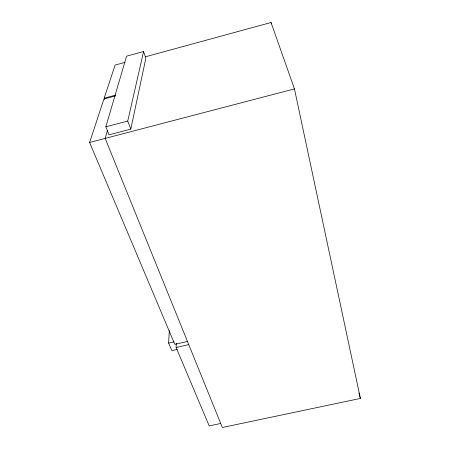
<?xml version="1.0" encoding="UTF-8"?>
<svg xmlns="http://www.w3.org/2000/svg" width="450" height="450" viewBox="0 0 450 450"><rect width="100%" height="100%" fill="white"/><g stroke="black" fill="none" stroke-linecap="round" stroke-linejoin="round"><path stroke-width="0.67" d="M220.708 423.467L209.199 425.897L176.119 347.501L176.293 343.294M177.199 349.431L171.855 350.629L168.621 343.086L169.312 330.502M130.798 129.127L145.851 58.196L143.578 51.514L126.579 56.171L105.84 126.804L109.052 134.826L130.798 129.127L127.744 121.039L143.578 51.514M107.466 130.343L105.165 138.409L222.345 427.5L360.394 398.424L294.446 88.897L271.035 22.5L145.266 56.841M187.476 341.466L174.786 344.329L89.606 142.476L103.905 99.028L115.403 95.951M104.698 99.489L104.186 98.184L115.076 65.081L125.016 62.364M104.186 98.184L115.644 95.108M105.84 126.804L127.744 121.039M89.606 142.476L294.446 88.897M168.621 343.086L174.009 341.871M176.119 347.501L188.764 344.655M358.886 393.036L360.394 398.424M271.035 22.5L271.339 23.872"/></g></svg>
